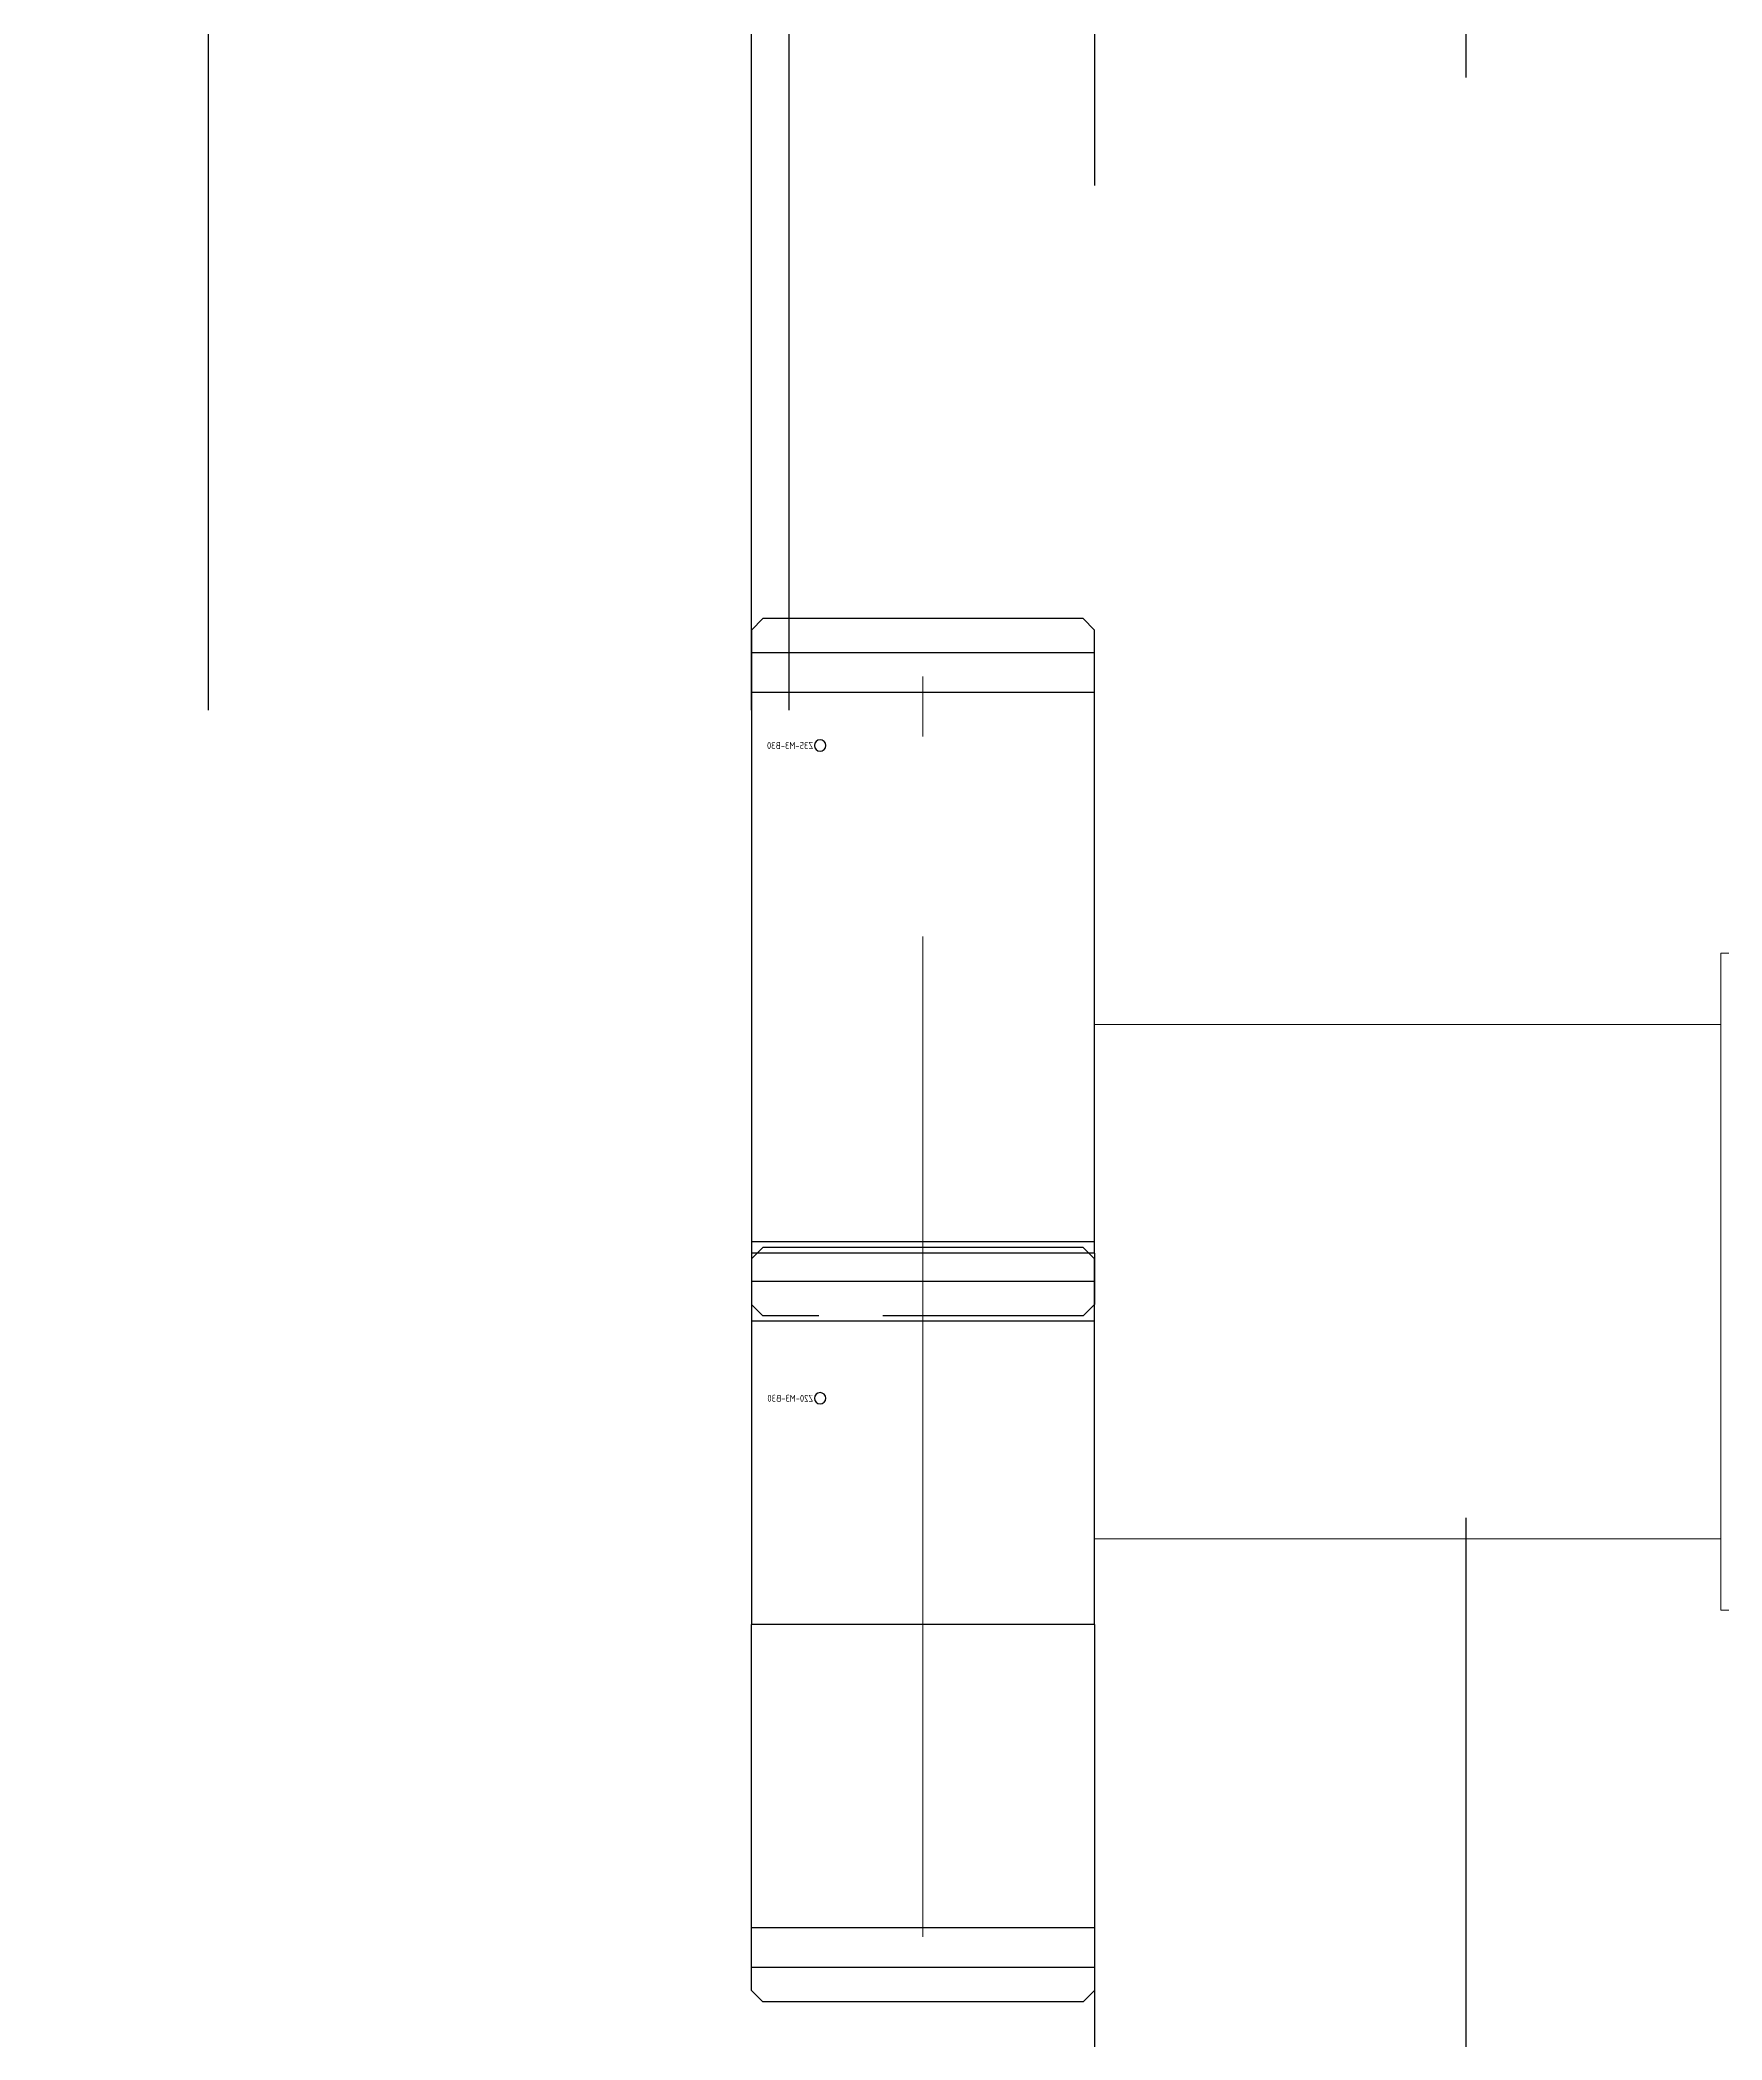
# Model space of a CAD drawing. Header units: millimetres. Extents: x 4969 to 37601, y -771 to 6478.
# Drawn here: x 9215.2 to 9362.4, y 3799.3 to 3974.2 of the extents above; entities that cross this region are included whole.
import ezdxf
from ezdxf.enums import TextEntityAlignment as Align

# ---------------------------------------------------------------- set-up
doc = ezdxf.new("R2010")
doc.units = ezdxf.units.MM
doc.header["$LTSCALE"] = 7
doc.header["$MEASUREMENT"] = 0
for name, pattern in [('CENTER1', [13, 10, -1, 1, -1]), ('FC0300M0001$0$CENTER', [18.25, 12.5, -2.5, 0.75, -2.5]), ('HIDDEN1', [3.3, 2.5, -0.8]), ('PHANTOM', [63.5, 31.75, -6.35, 6.35, -6.35, 6.35, -6.35]), ('REMOTE_CONTROLBOX$0$ACAD_ISO03W100', [30, 12, -18])]:
    doc.linetypes.add(name, pattern=pattern)
doc.layers.get('0').update_dxf_attribs({"linetype": 'CONTINUOUS'})
for name, color, linetype in [('BOM', 6, 'CONTINUOUS'), ('BOM-T', 4, 'CONTINUOUS'), ('CENTER', 1, 'CENTER1'), ('HIDDEN', 2, 'HIDDEN1')]:
    doc.layers.add(name, color=color, linetype=linetype)
doc.layers.add('FC0300M0001$0$1', color=7, linetype='CONTINUOUS', lineweight=15)
doc.layers.add('FC0300M0001$0$2', color=3, linetype='FC0300M0001$0$CENTER', lineweight=5)
doc.styles.get("Standard").update_dxf_attribs({"font": 'ISOCP'})

# ---------------------------------------------------------------- blocks, each defined once
blk = doc.blocks.new('MCLBM1')
at = {"layer": 'BOM', "color": 0}
blk.add_circle((0, 0), 0.5, dxfattribs=at)
at = {"flags": 10}
blk.add_attdef('BM', text='', height=0.5, dxfattribs=at).set_placement((0, 0), align=Align.MIDDLE)
at = {"flags": 9}
for tag, p in [('NAME', (0, -1)), ('ENAME', (0, -2)), ('SPEC', (0, -3)), ('MATERIAL', (0, -4)), ('REMARK', (0, -5)), ('WEIGHT', (0, -6)), ('PRICE', (0, -7)), ('USER1', (0, -8)), ('USER2', (0, -9)), ('USER3', (0, -10)), ('USER4', (0, -11)), ('USER5', (0, -12)), ('USER6', (0, -13))]:
    blk.add_attdef(tag, p, '', height=0.5, dxfattribs=at)
blk = doc.blocks.new('A$C3FE10212')
for p, q in [((85, 124.53), (115, 124.53)), ((85, 76.47), (115, 76.47)), ((85, 69.53), (115, 69.53)), ((85, 16.47), (115, 16.47))]:
    blk.add_line(p, q)
for points in [[(85, 75.5), (85, 130), (86, 131), (114, 131), (115, 130), (115, 75.5)], [(85, 43), (85, 75), (86, 76), (114, 76), (115, 75), (115, 43)], [(85, 75.5), (85, 71)], [(115, 75.5), (115, 71)], [(85, 43), (85, 11), (86, 10), (114, 10), (115, 11), (115, 43)]]:
    blk.add_lwpolyline(points)
at = {"layer": 'CENTER'}
for p, q in [((85, 128), (115, 128)), ((85, 75.5), (115, 75.5)), ((85, 73), (115, 73)), ((85, 73), (115, 73)), ((85, 43), (115, 43)), ((85, 13), (115, 13))]:
    blk.add_line(p, q, dxfattribs=at)
at = {"layer": 'FC0300M0001$0$1'}
for p, q in [((18.89, 101.75), (30.2, 101.75)), ((30.2, 101.75), (30.2, 73)), ((30.2, 44.25), (30.2, 73)), ((18.89, 44.25), (30.2, 44.25))]:
    blk.add_line(p, q, dxfattribs=at)
at = {"layer": 'FC0300M0001$0$1', "ltscale": 10}
for p, q in [((85, 95.5), (30.2, 95.5)), ((85, 50.5), (30.2, 50.5))]:
    blk.add_line(p, q, dxfattribs=at)
at = {"layer": 'FC0300M0001$0$2'}
blk.add_line((100, 15.68), (100, 127.12), dxfattribs=at)
at = {"layer": 'HIDDEN'}
blk.add_lwpolyline([(85, 71), (86, 70), (114, 70), (115, 71)], dxfattribs=at)
at = {"layer": 'BOM'}
for p in [(109, 119.9), (109, 62.8)]:
    blk.add_blockref('MCLBM1', p, dxfattribs=at)
at = {"layer": 'BOM-T'}
for s, p in [('Z35-M3-B30', (109.6, 119.9)), ('Z20-M3-B30', (109.6, 62.8))]:
    blk.add_text(s, height=0.6, dxfattribs=at).set_placement(p, align=Align.MIDDLE_LEFT)
blk = doc.blocks.new('A$C442960FC')
at = {"color": 251, "linetype": 'PHANTOM'}
blk.add_arc((-1400, -14), 880, 270, 0, dxfattribs=at)

msp = doc.modelspace()

# ---------------------------------------------------------------- linework, layer by layer
at = {"color": 6, "linetype": 'REMOTE_CONTROLBOX$0$ACAD_ISO03W100'}
msp.add_line((9280.768, 3705.613, -0.01), (9280.768, 5085.767, -0.01), dxfattribs=at)
at = {"color": 6, "linetype": 'REMOTE_CONTROLBOX$0$ACAD_ISO03W100', "elevation": -0.01}
for points in [[(9339.962, 5104.955), (9339.962, 3705.613)], [(9307.462, 5095.499), (9307.462, 3705.613)], [(9277.462, 3705.613), (9277.462, 5084.469)], [(9229.962, 3705.613), (9229.962, 4937.644)]]:
    msp.add_lwpolyline(points, dxfattribs=at)

# ---------------------------------------------------------------- block references
at = {"rotation": 90}
msp.add_blockref('A$C442960FC', (8654.962, 5040.653, -0.01), dxfattribs=at)
at = {"xscale": -1}
msp.add_blockref('A$C3FE10212', (9392.462, 3792.613, -0.01), dxfattribs=at)

doc.saveas('drawing.dxf')
